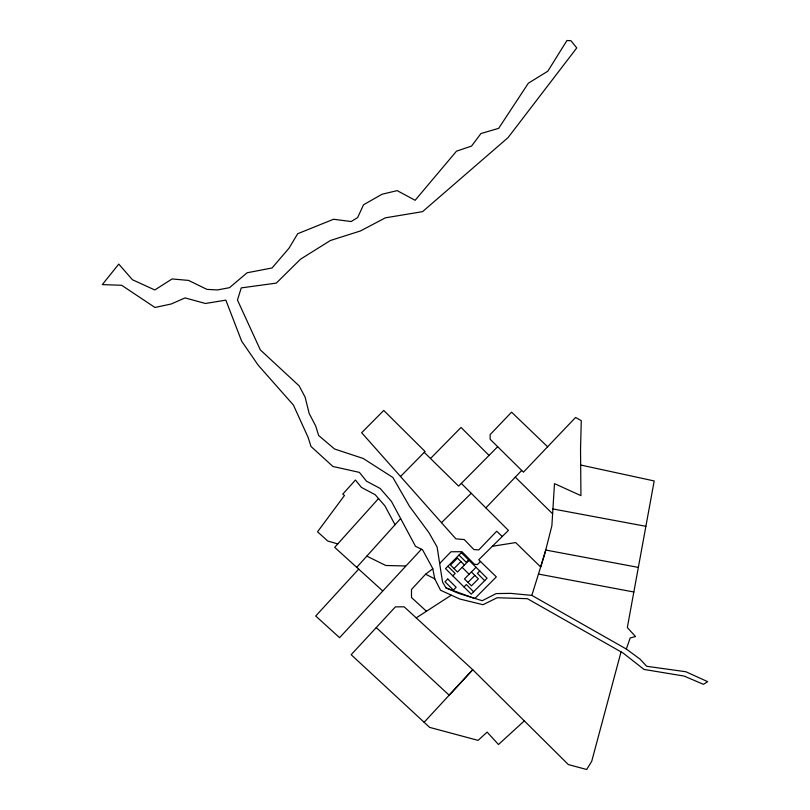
<?xml version="1.0" encoding="UTF-8"?>
<svg xmlns="http://www.w3.org/2000/svg" width="810" height="810" viewBox="0 0 810 810"><rect width="100%" height="100%" fill="white"/><g stroke="black" fill="none" stroke-linecap="round" stroke-linejoin="round"><path stroke-width="1.21" d="M621.057 651.878L591.715 761.299L586.683 769.5L568.347 764.579L472.746 669.698L404.17 606.832L395.412 606.852L351.165 654.703L429.634 727.38L478.092 740.38L487.134 732.098L498.484 744.512L524.313 720.88M531.836 595.39L510.715 593.376L496.186 593.578L482.223 600.706L458.176 593.224L445.976 587.888L442.533 581.995L437.106 547.003L428.935 532.656L409.526 506.371L392.87 477.475L363.194 458.47L334.581 449.003L318.664 435.537L315.667 425.938L309.167 413.464L305.137 397.194L299.153 385.874L260.293 349.859L237.452 300.004L241.258 287.884L276.301 283.115L300.53 259.18L330.409 240.489L360.42 230.971L385.398 217.819L422.547 211.663L508.062 137.599L576.771 47.922L570.918 40.703L566.96 40.5L547.813 71.209L528.373 83.187L498.656 128.345L480.948 133.539L471.531 146.104L456.526 151.146L415.125 200.293L397.163 190.623L382.036 194.248L363.558 204.768L357.645 217.546L351.135 221.535L333.538 219.257L297.716 233.705L288.967 248.255L272.059 267.968L247.121 272.778L229.503 287.671L217.536 289.929L206.925 289.383L188.568 280.412L172.074 278.954L154.791 289.97L132.425 279.733L118.776 264.08L102.303 284.614L121.632 285.262L154.953 307.466L171.183 304.003L185.075 297.918L205.436 303.487L225.848 300.145L241.643 341.162L258.157 365.148L293.433 405.091L308.124 437.42L310.989 446.462L332.92 466.479L359.397 472.382L366.515 481.201L380.153 488.45L391.422 501.36L415.51 546.304L422.526 549.757L432.742 568.509L434.778 578.866L440.539 590.237L459.705 598.995L483.033 604.706L497.178 597.729L527.401 598.691L623.123 653.052L644.011 669.435L684.096 676.067L703.414 684.308L707.697 681.666L685.878 671.743L646.684 666.286L640.042 659.117L626.312 649.023L531.836 595.39L544.816 553.635L551.873 525.801L554.486 483.631L580.932 495.629L580.537 449.003L581.266 420.633L575.556 417.464L523.432 472.159L490.141 439.243L490.121 434.636L511.576 412.168L547.621 446.786M626.312 649.023L630.2 637.936L635.506 636.549L627.325 627.537L654.197 480.958L580.719 465.031M378.533 498.555L334.682 547.337L382.553 590.794M356.724 567.354L400.626 518.532M358.678 569.126L315.718 616.015L339.582 637.683L421.453 549.231M432.783 568.731L425.604 574.199L411.49 589.467L411.51 597.557L426.455 611.256M424.116 722.287L472.746 669.698L449.165 695.203L376.245 627.568M485.868 507.89L521.66 470.488M439.658 563.497L450.978 551.772L461.963 551.701L474.296 564.155L477.343 564.59L480.492 561.482M400.525 476.513L425.088 451.534L383.748 410.447L361.665 432.722L455.848 538.842L464.262 539.571L473.911 549.585L478.811 549.879L496.702 531.228L502.24 536.503M497.664 446.715L458.622 486.132L430.515 458.5L461.052 427.437L489.037 455.423M454.005 568.549L460.93 561.573M452.81 575.849L455.179 573.46L447.9 566.231M468.636 559.923L466.266 562.312L458.986 555.073M469.071 560.358L457.498 572.012L450.522 565.086L457.447 558.11L464.424 565.036M476.047 567.284L464.464 578.937L471.44 585.863L478.366 578.897L471.39 571.961M467.947 582.4L474.873 575.424M463.958 586.936L466.337 584.547L473.617 591.776M479.783 571.01L477.414 573.389L484.694 580.628M441.49 522.663L471.238 493.29M416.229 617.878L451.302 595.158M492.358 546.284L515.687 542.578L540.665 567L545.727 550.041L638.351 567.405M405.294 565.977L385.773 565.481L366.808 556.136M552.916 508.953L645.884 526.308M538.468 574.067L633.845 591.999M337.75 543.915L327.726 541.019L317.55 531.795L344.503 495.436L342.741 494.161L355.458 480.016L361.412 487.397L375.182 494.707L384.912 505.855L395.037 524.748M445.976 587.888L474.802 598.549L496.338 576.882L478.73 559.771L508.417 530.388L461.325 483.398M425.604 574.199L434.778 578.866M515.292 477.141L552.612 513.813M424.278 452.355L430.515 458.5M462.145 567.334L469.111 574.26M461.356 552.693L445.53 568.62L471.238 594.165L487.063 578.239L461.356 552.693M447.788 578.988L445.014 581.783L453.377 590.095L456.151 587.301L447.788 578.988"/></g></svg>
